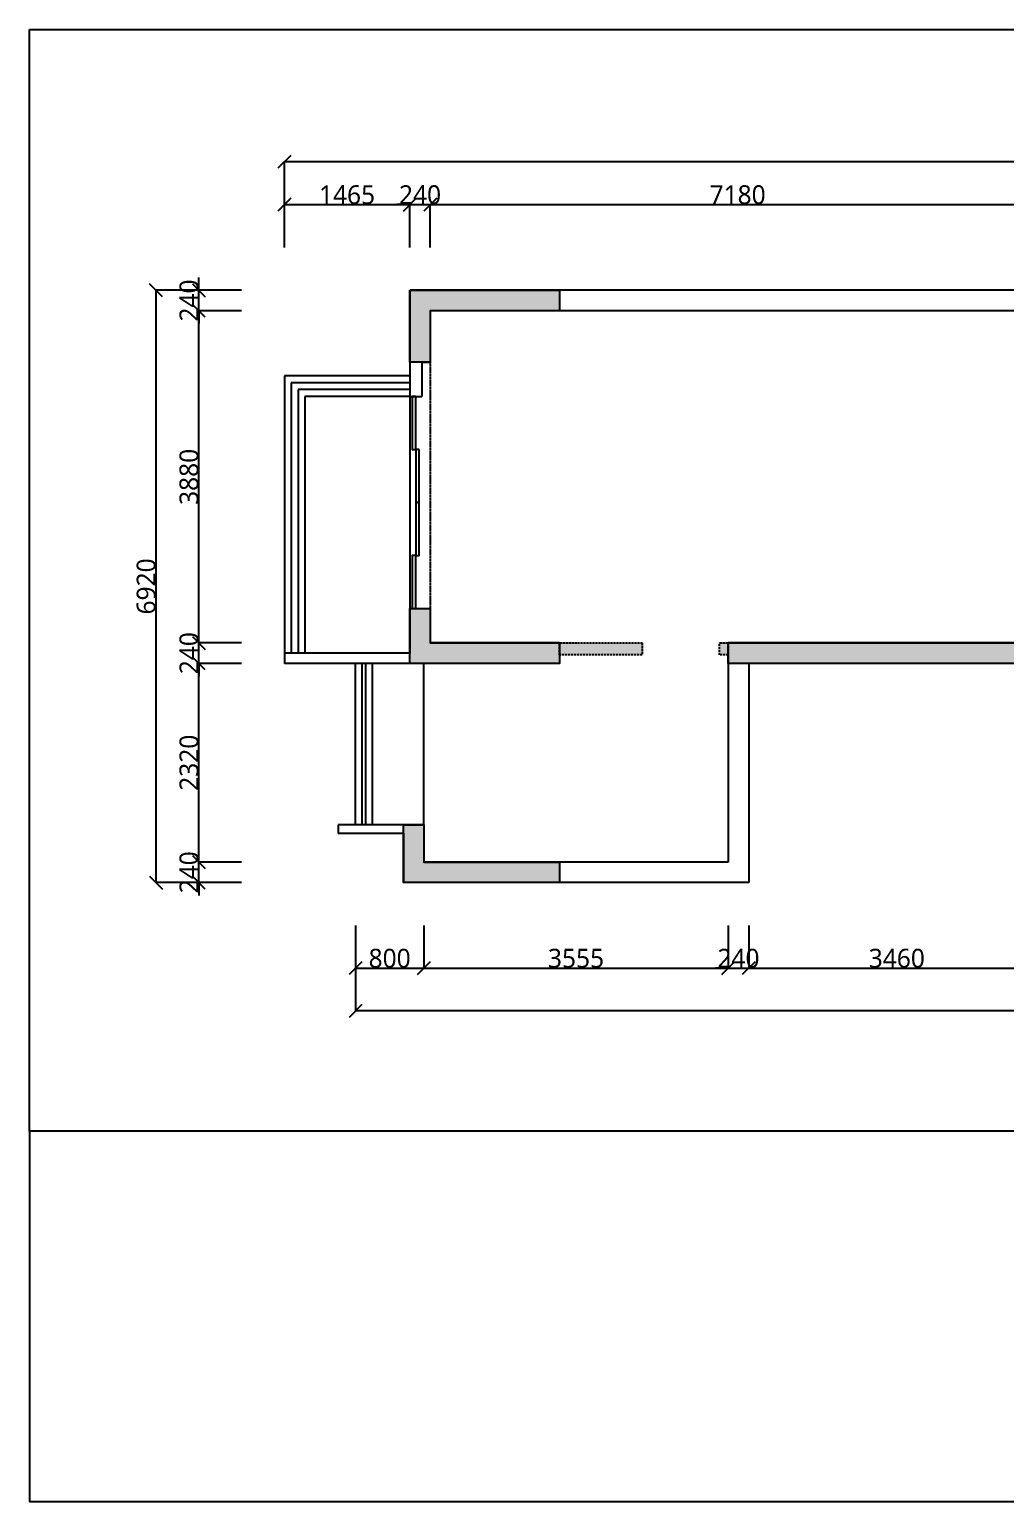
# Model space of a CAD drawing. Header units: millimetres. Extents: x -18923 to 87021, y -73077 to -1985.
# Drawn here: x -18923 to -7520, y -19183 to -1985 of the extents above; entities that cross this region are included whole.
import ezdxf

# ---------------------------------------------------------------- set-up
doc = ezdxf.new("R2010")
doc.units = ezdxf.units.MM
doc.header["$LTSCALE"] = 10
doc.linetypes.add('DASH', pattern=[0.35, 0.25, -0.1])
doc.layers.get('Defpoints').update_dxf_attribs({"color": 250})
for name, color, linetype in [('0文字-标注', 7, 'Continuous'), ('1结构-填充-剪力墙', 251, 'Continuous'), ('1结构-墙体', 7, 'Continuous'), ('1结构-楼梯-栏杆', 43, 'Continuous'), ('1结构-楼梯-梯步', 49, 'Continuous'), ('1结构-窗及电梯', 133, 'Continuous'), ('1结构-门', 133, 'Continuous'), ('2平面-家具-细线', 8, 'Continuous')]:
    doc.layers.add(name, color=color, linetype=linetype)
doc.styles.add('dim_font', font='SIMPLEX.shx', dxfattribs={"width": 0.8})
doc.styles.add('图框－雅黑', font='')
doc.styles.get('图框－雅黑').set_extended_font_data('Microsoft YaHei')
doc.dimstyles.new('1-30', dxfattribs={"dimtxt": 150, "dimasz": 4, "dimexe": 1.5, "dimexo": 0, "dimgap": 0.6, "dimtad": 1, "dimdec": 0, "dimlfac": 30, "dimdsep": 46, "dimtxsty": 'dim_font', "dimblk": 'DOTSMALL', "dimcen": 4, "dimdle": 1.5, "dimclrd": 123, "dimclre": 123, "dimclrt": 256, "dimadec": 0, "dimazin": 0, "dimtfac": 1, "dimtdec": 0, "dimtix": 1, "dimtmove": 2, "dimatfit": 3, "dimldrblk": 'DOTSMALL', "dimfxl": 1.5, "dimarcsym": 0})

# ---------------------------------------------------------------- blocks, each defined once
blk = doc.blocks.new('_OBLIQUE')
at = {"color": 0, "linetype": 'ByBlock'}
blk.add_line((-0.5, -0.5), (0.5, 0.5), dxfattribs=at)
blk = doc.blocks.new('*D477')
at = {"layer": '0文字-标注', "color": 8, "lineweight": -2, "transparency": 16777216}
for p, q in [((-15115, -12452), (-15115, -12953)), ((-14315, -12452), (-14315, -12953)), ((-15117, -12952), (-14314, -12952))]:
    blk.add_line(p, q, dxfattribs=at)
at = {"layer": 'Defpoints', "color": 0, "transparency": 16777216}
for p in [(-15115, -12452), (-14315, -12452), (-14315, -12952)]:
    blk.add_point(p, dxfattribs=at)
at = {"layer": '0文字-标注', "color": 8, "lineweight": -2, "transparency": 16777216, "xscale": 150, "yscale": 150, "zscale": 150, "rotation": 180}
blk.add_blockref('_OBLIQUE', (-15115, -12952), dxfattribs=at)
at = {"layer": '0文字-标注', "color": 8, "lineweight": -2, "transparency": 16777216, "xscale": 150, "yscale": 150, "zscale": 150}
blk.add_blockref('_OBLIQUE', (-14315, -12952), dxfattribs=at)
at = {"layer": '0文字-标注', "color": 255, "transparency": 16777216, "insert": (-14715, -12837), "char_height": 220, "attachment_point": 5, "style": '图框－雅黑'}
blk.add_mtext('800', dxfattribs=at)
blk = doc.blocks.new('_DotSmall')
at = {"color": 0, "linetype": 'ByBlock', "const_width": 0.5}
blk.add_lwpolyline([(-0.0625, 0, 1), (0.0625, 0, 1)], format="xyb", close=True, dxfattribs=at)
blk = doc.blocks.new('*D478')
at = {"layer": '0文字-标注', "color": 8, "lineweight": -2, "transparency": 16777216}
for p, q in [((-14315, -12452), (-14315, -12953)), ((-10760, -12452), (-10760, -12953)), ((-14317, -12952), (-10759, -12952))]:
    blk.add_line(p, q, dxfattribs=at)
at = {"layer": 'Defpoints', "color": 0, "transparency": 16777216}
for p in [(-14315, -12452), (-10760, -12452), (-10760, -12952)]:
    blk.add_point(p, dxfattribs=at)
at = {"layer": '0文字-标注', "color": 8, "lineweight": -2, "transparency": 16777216, "xscale": 150, "yscale": 150, "zscale": 150, "rotation": 180}
blk.add_blockref('_OBLIQUE', (-14315, -12952), dxfattribs=at)
at = {"layer": '0文字-标注', "color": 8, "lineweight": -2, "transparency": 16777216, "xscale": 150, "yscale": 150, "zscale": 150}
blk.add_blockref('_OBLIQUE', (-10760, -12952), dxfattribs=at)
at = {"layer": '0文字-标注', "color": 255, "transparency": 16777216, "insert": (-12538, -12837), "char_height": 220, "attachment_point": 5, "style": '图框－雅黑'}
blk.add_mtext('3555', dxfattribs=at)
blk = doc.blocks.new('*D479')
at = {"layer": '0文字-标注', "color": 8, "lineweight": -2, "transparency": 16777216}
for p, q in [((-10760, -12452), (-10760, -12953)), ((-10520, -12452), (-10520, -12953)), ((-10760, -12952), (-10910, -12952)), ((-10760, -12952), (-10520, -12952)), ((-10520, -12952), (-10370, -12952))]:
    blk.add_line(p, q, dxfattribs=at)
at = {"layer": 'Defpoints', "color": 0, "transparency": 16777216}
for p in [(-10760, -12452), (-10520, -12452), (-10520, -12952)]:
    blk.add_point(p, dxfattribs=at)
at = {"layer": '0文字-标注', "color": 8, "lineweight": -2, "transparency": 16777216, "xscale": 150, "yscale": 150, "zscale": 150}
blk.add_blockref('_OBLIQUE', (-10760, -12952), dxfattribs=at)
at = {"layer": '0文字-标注', "color": 8, "lineweight": -2, "transparency": 16777216, "xscale": 150, "yscale": 150, "zscale": 150, "rotation": 180}
blk.add_blockref('_OBLIQUE', (-10520, -12952), dxfattribs=at)
at = {"layer": '0文字-标注', "color": 255, "transparency": 16777216, "insert": (-10640, -12837), "char_height": 220, "attachment_point": 5, "style": '图框－雅黑'}
blk.add_mtext('240', dxfattribs=at)
blk = doc.blocks.new('*D480')
at = {"layer": '0文字-标注', "color": 8, "lineweight": -2, "transparency": 16777216}
for p, q in [((-10520, -12452), (-10520, -12953)), ((-7060, -12452), (-7060, -12953)), ((-10522, -12952), (-7059, -12952))]:
    blk.add_line(p, q, dxfattribs=at)
at = {"layer": 'Defpoints', "color": 0, "transparency": 16777216}
for p in [(-10520, -12452), (-7060, -12452), (-7060, -12952)]:
    blk.add_point(p, dxfattribs=at)
at = {"layer": '0文字-标注', "color": 8, "lineweight": -2, "transparency": 16777216, "xscale": 150, "yscale": 150, "zscale": 150, "rotation": 180}
blk.add_blockref('_OBLIQUE', (-10520, -12952), dxfattribs=at)
at = {"layer": '0文字-标注', "color": 8, "lineweight": -2, "transparency": 16777216, "xscale": 150, "yscale": 150, "zscale": 150}
blk.add_blockref('_OBLIQUE', (-7060, -12952), dxfattribs=at)
at = {"layer": '0文字-标注', "color": 255, "transparency": 16777216, "insert": (-8790, -12837), "char_height": 220, "attachment_point": 5, "style": '图框－雅黑'}
blk.add_mtext('3460', dxfattribs=at)
blk = doc.blocks.new('*D472')
at = {"layer": '0文字-标注', "color": 8, "lineweight": -2, "transparency": 16777216}
for p, q in [((-15115, -12452), (-15115, -13453)), ((2185, -12452), (2185, -13453)), ((2186, -13452), (-15117, -13452))]:
    blk.add_line(p, q, dxfattribs=at)
at = {"layer": 'Defpoints', "color": 0, "transparency": 16777216}
for p in [(-15115, -12452), (2185, -12452), (-15115, -13452)]:
    blk.add_point(p, dxfattribs=at)
at = {"layer": '0文字-标注', "color": 8, "lineweight": -2, "transparency": 16777216, "xscale": 150, "yscale": 150, "zscale": 150, "rotation": 180}
blk.add_blockref('_OBLIQUE', (-15115, -13452), dxfattribs=at)
at = {"layer": '0文字-标注', "color": 8, "lineweight": -2, "transparency": 16777216, "xscale": 150, "yscale": 150, "zscale": 150}
blk.add_blockref('_OBLIQUE', (2185, -13452), dxfattribs=at)
at = {"layer": '0文字-标注', "color": 255, "transparency": 16777216, "insert": (-6465, -13337), "char_height": 220, "attachment_point": 5, "style": '图框－雅黑'}
blk.add_mtext('17300', dxfattribs=at)
blk = doc.blocks.new('*D488')
at = {"layer": '0文字-标注', "color": 8, "lineweight": -2, "transparency": 16777216}
for p, q in [((-16945, -11712), (-16945, -11562)), ((-16445, -11712), (-16946, -11712)), ((-16945, -11952), (-16945, -11712)), ((-16445, -11952), (-16946, -11952)), ((-16945, -11952), (-16945, -12102))]:
    blk.add_line(p, q, dxfattribs=at)
at = {"layer": 'Defpoints', "color": 0, "transparency": 16777216}
for p in [(-16945, -11712), (-16445, -11712), (-16445, -11952)]:
    blk.add_point(p, dxfattribs=at)
at = {"layer": '0文字-标注', "color": 8, "lineweight": -2, "transparency": 16777216, "xscale": 150, "yscale": 150, "zscale": 150}
for p, rotation in [((-16945, -11712), 270), ((-16945, -11952), 90)]:
    blk.add_blockref('_OBLIQUE', p, dxfattribs=dict(at, rotation=rotation))
at = {"layer": '0文字-标注', "color": 255, "transparency": 16777216, "insert": (-17059, -11832), "char_height": 220, "attachment_point": 5, "rotation": 90, "style": '图框－雅黑'}
blk.add_mtext('240', dxfattribs=at)
blk = doc.blocks.new('*D489')
at = {"layer": '0文字-标注', "color": 8, "lineweight": -2, "transparency": 16777216}
for p, q in [((-16445, -9392), (-16946, -9392)), ((-16945, -11713), (-16945, -9390)), ((-16445, -11712), (-16946, -11712))]:
    blk.add_line(p, q, dxfattribs=at)
at = {"layer": 'Defpoints', "color": 0, "transparency": 16777216}
for p in [(-16945, -9392), (-16445, -9392), (-16445, -11712)]:
    blk.add_point(p, dxfattribs=at)
at = {"layer": '0文字-标注', "color": 8, "lineweight": -2, "transparency": 16777216, "xscale": 150, "yscale": 150, "zscale": 150}
for p, rotation in [((-16945, -9392), 90), ((-16945, -11712), 270)]:
    blk.add_blockref('_OBLIQUE', p, dxfattribs=dict(at, rotation=rotation))
at = {"layer": '0文字-标注', "color": 255, "transparency": 16777216, "insert": (-17059, -10552), "char_height": 220, "attachment_point": 5, "rotation": 90, "style": '图框－雅黑'}
blk.add_mtext('2320', dxfattribs=at)
blk = doc.blocks.new('*D490')
at = {"layer": '0文字-标注', "color": 8, "lineweight": -2, "transparency": 16777216}
for p, q in [((-16945, -9152), (-16945, -9002)), ((-16445, -9152), (-16946, -9152)), ((-16945, -9392), (-16945, -9152)), ((-16445, -9392), (-16946, -9392)), ((-16945, -9392), (-16945, -9542))]:
    blk.add_line(p, q, dxfattribs=at)
at = {"layer": 'Defpoints', "color": 0, "transparency": 16777216}
for p in [(-16945, -9152), (-16445, -9152), (-16445, -9392)]:
    blk.add_point(p, dxfattribs=at)
at = {"layer": '0文字-标注', "color": 8, "lineweight": -2, "transparency": 16777216, "xscale": 150, "yscale": 150, "zscale": 150}
for p, rotation in [((-16945, -9152), 270), ((-16945, -9392), 90)]:
    blk.add_blockref('_OBLIQUE', p, dxfattribs=dict(at, rotation=rotation))
at = {"layer": '0文字-标注', "color": 255, "transparency": 16777216, "insert": (-17059, -9272), "char_height": 220, "attachment_point": 5, "rotation": 90, "style": '图框－雅黑'}
blk.add_mtext('240', dxfattribs=at)
blk = doc.blocks.new('*D491')
at = {"layer": '0文字-标注', "color": 8, "lineweight": -2, "transparency": 16777216}
for p, q in [((-16445, -5272), (-16946, -5272)), ((-16945, -9153), (-16945, -5270)), ((-16445, -9152), (-16946, -9152))]:
    blk.add_line(p, q, dxfattribs=at)
at = {"layer": 'Defpoints', "color": 0, "transparency": 16777216}
for p in [(-16945, -5272), (-16445, -5272), (-16445, -9152)]:
    blk.add_point(p, dxfattribs=at)
at = {"layer": '0文字-标注', "color": 8, "lineweight": -2, "transparency": 16777216, "xscale": 150, "yscale": 150, "zscale": 150}
for p, rotation in [((-16945, -5272), 90), ((-16945, -9152), 270)]:
    blk.add_blockref('_OBLIQUE', p, dxfattribs=dict(at, rotation=rotation))
at = {"layer": '0文字-标注', "color": 255, "transparency": 16777216, "insert": (-17059, -7212), "char_height": 220, "attachment_point": 5, "rotation": 90, "style": '图框－雅黑'}
blk.add_mtext('3880', dxfattribs=at)
blk = doc.blocks.new('*D492')
at = {"layer": '0文字-标注', "color": 8, "lineweight": -2, "transparency": 16777216}
for p, q in [((-16945, -5032), (-16945, -4882)), ((-16445, -5032), (-16946, -5032)), ((-16945, -5272), (-16945, -5032)), ((-16445, -5272), (-16946, -5272)), ((-16945, -5272), (-16945, -5422))]:
    blk.add_line(p, q, dxfattribs=at)
at = {"layer": 'Defpoints', "color": 0, "transparency": 16777216}
for p in [(-16945, -5032), (-16445, -5032), (-16445, -5272)]:
    blk.add_point(p, dxfattribs=at)
at = {"layer": '0文字-标注', "color": 8, "lineweight": -2, "transparency": 16777216, "xscale": 150, "yscale": 150, "zscale": 150}
for p, rotation in [((-16945, -5032), 270), ((-16945, -5272), 90)]:
    blk.add_blockref('_OBLIQUE', p, dxfattribs=dict(at, rotation=rotation))
at = {"layer": '0文字-标注', "color": 255, "transparency": 16777216, "insert": (-17059, -5152), "char_height": 220, "attachment_point": 5, "rotation": 90, "style": '图框－雅黑'}
blk.add_mtext('240', dxfattribs=at)
blk = doc.blocks.new('*D473')
at = {"layer": '0文字-标注', "color": 8, "lineweight": -2, "transparency": 16777216}
for p, q in [((-16445, -5032), (-17446, -5032)), ((-17445, -5030), (-17445, -11953)), ((-16445, -11952), (-17446, -11952))]:
    blk.add_line(p, q, dxfattribs=at)
at = {"layer": 'Defpoints', "color": 0, "transparency": 16777216}
for p in [(-16445, -5032), (-17445, -11952), (-16445, -11952)]:
    blk.add_point(p, dxfattribs=at)
at = {"layer": '0文字-标注', "color": 8, "lineweight": -2, "transparency": 16777216, "xscale": 150, "yscale": 150, "zscale": 150}
for p, rotation in [((-17445, -5032), 90), ((-17445, -11952), 270)]:
    blk.add_blockref('_OBLIQUE', p, dxfattribs=dict(at, rotation=rotation))
at = {"layer": '0文字-标注', "color": 255, "transparency": 16777216, "insert": (-17559, -8492), "char_height": 220, "attachment_point": 5, "rotation": 90, "style": '图框－雅黑'}
blk.add_mtext('6920', dxfattribs=at)
blk = doc.blocks.new('*D474')
at = {"layer": '0文字-标注', "color": 8, "lineweight": -2, "transparency": 16777216}
for p, q in [((-15947, -4032), (-14479, -4032)), ((-15945, -4532), (-15945, -4031)), ((-14480, -4532), (-14480, -4031))]:
    blk.add_line(p, q, dxfattribs=at)
at = {"layer": 'Defpoints', "color": 0, "transparency": 16777216}
for p in [(-14480, -4032), (-15945, -4532), (-14480, -4532)]:
    blk.add_point(p, dxfattribs=at)
at = {"layer": '0文字-标注', "color": 8, "lineweight": -2, "transparency": 16777216, "xscale": 150, "yscale": 150, "zscale": 150, "rotation": 180}
blk.add_blockref('_OBLIQUE', (-15945, -4032), dxfattribs=at)
at = {"layer": '0文字-标注', "color": 8, "lineweight": -2, "transparency": 16777216, "xscale": 150, "yscale": 150, "zscale": 150}
blk.add_blockref('_OBLIQUE', (-14480, -4032), dxfattribs=at)
at = {"layer": '0文字-标注', "color": 255, "transparency": 16777216, "insert": (-15213, -3917), "char_height": 220, "attachment_point": 5, "style": '图框－雅黑'}
blk.add_mtext('1465', dxfattribs=at)
blk = doc.blocks.new('*D475')
at = {"layer": '0文字-标注', "color": 8, "lineweight": -2, "transparency": 16777216}
for p, q in [((-14480, -4032), (-14630, -4032)), ((-14480, -4532), (-14480, -4031)), ((-14480, -4032), (-14240, -4032)), ((-14240, -4532), (-14240, -4031)), ((-14240, -4032), (-14090, -4032))]:
    blk.add_line(p, q, dxfattribs=at)
at = {"layer": 'Defpoints', "color": 0, "transparency": 16777216}
for p in [(-14240, -4032), (-14480, -4532), (-14240, -4532)]:
    blk.add_point(p, dxfattribs=at)
at = {"layer": '0文字-标注', "color": 8, "lineweight": -2, "transparency": 16777216, "xscale": 150, "yscale": 150, "zscale": 150}
blk.add_blockref('_OBLIQUE', (-14480, -4032), dxfattribs=at)
at = {"layer": '0文字-标注', "color": 8, "lineweight": -2, "transparency": 16777216, "xscale": 150, "yscale": 150, "zscale": 150, "rotation": 180}
blk.add_blockref('_OBLIQUE', (-14240, -4032), dxfattribs=at)
at = {"layer": '0文字-标注', "color": 255, "transparency": 16777216, "insert": (-14360, -3917), "char_height": 220, "attachment_point": 5, "style": '图框－雅黑'}
blk.add_mtext('240', dxfattribs=at)
blk = doc.blocks.new('*D476')
at = {"layer": '0文字-标注', "color": 8, "lineweight": -2, "transparency": 16777216}
for p, q in [((-14242, -4032), (-7059, -4032)), ((-14240, -4532), (-14240, -4031)), ((-7060, -4532), (-7060, -4031))]:
    blk.add_line(p, q, dxfattribs=at)
at = {"layer": 'Defpoints', "color": 0, "transparency": 16777216}
for p in [(-7060, -4032), (-14240, -4532), (-7060, -4532)]:
    blk.add_point(p, dxfattribs=at)
at = {"layer": '0文字-标注', "color": 8, "lineweight": -2, "transparency": 16777216, "xscale": 150, "yscale": 150, "zscale": 150, "rotation": 180}
blk.add_blockref('_OBLIQUE', (-14240, -4032), dxfattribs=at)
at = {"layer": '0文字-标注', "color": 8, "lineweight": -2, "transparency": 16777216, "xscale": 150, "yscale": 150, "zscale": 150}
blk.add_blockref('_OBLIQUE', (-7060, -4032), dxfattribs=at)
at = {"layer": '0文字-标注', "color": 255, "transparency": 16777216, "insert": (-10650, -3917), "char_height": 220, "attachment_point": 5, "style": '图框－雅黑'}
blk.add_mtext('7180', dxfattribs=at)
blk = doc.blocks.new('*D468')
at = {"layer": '0文字-标注', "color": 8, "lineweight": -2, "transparency": 16777216}
for p, q in [((4496, -3532), (-15947, -3532)), ((-15945, -4532), (-15945, -3531)), ((4495, -4532), (4495, -3531))]:
    blk.add_line(p, q, dxfattribs=at)
at = {"layer": 'Defpoints', "color": 0, "transparency": 16777216}
for p in [(-15945, -3532), (-15945, -4532), (4495, -4532)]:
    blk.add_point(p, dxfattribs=at)
at = {"layer": '0文字-标注', "color": 8, "lineweight": -2, "transparency": 16777216, "xscale": 150, "yscale": 150, "zscale": 150, "rotation": 180}
blk.add_blockref('_OBLIQUE', (-15945, -3532), dxfattribs=at)
at = {"layer": '0文字-标注', "color": 8, "lineweight": -2, "transparency": 16777216, "xscale": 150, "yscale": 150, "zscale": 150}
blk.add_blockref('_OBLIQUE', (4495, -3532), dxfattribs=at)
at = {"layer": '0文字-标注', "color": 255, "transparency": 16777216, "insert": (-5725, -3417), "char_height": 220, "attachment_point": 5, "style": '图框－雅黑'}
blk.add_mtext('20440', dxfattribs=at)

msp = doc.modelspace()

# ---------------------------------------------------------------- hatches: boundary and pattern name
h = msp.add_hatch()
h.set_pattern_fill('JIS_STN_2.5', color=8, scale=50)
h.paths.add_polyline_path([(-1925.2, -10251.8), (-1805.2, -10251.8), (-1805.2, -11711.8), (-1925.2, -11711.8)])
h.paths.add_polyline_path([(-405.2, -6401.8), (-405.2, -7936.8), (-895.2, -7936.8), (-895.2, -8071.8), (-260.2, -8071.8), (-260.2, -6401.8)])
h.paths.add_polyline_path([(-2335.2, -7936.8), (-2335.2, -8071.8), (-1945.2, -8071.8), (-1945.2, -8221.8), (-1825.2, -8221.8), (-1825.2, -8071.8), (-1595.2, -8071.8), (-1595.2, -7936.8)])
h.paths.add_polyline_path([(-4010.2, -7936.8), (-3910.2, -7936.8), (-3910.2, -8071.8), (-4010.2, -8071.8)])
h.paths.add_polyline_path([(-7060.2, -5671.8), (-6825.2, -5671.8), (-6825.2, -7171.8), (-7060.2, -7171.8)])
edge = h.paths.add_edge_path()
edge.add_line((-1825.2, -9211.8), (-1825.2, -9121.8))
edge.add_line((-1825.2, -9121.8), (-1945.2, -9121.8))
edge.add_line((-1945.2, -9121.8), (-1945.2, -9351.8))
edge.add_line((-1945.2, -9351.8), (1984.8, -9351.8))
edge.add_line((1984.8, -9351.8), (1984.8, -9211.8))
edge.add_line((1984.8, -9211.8), (-1825.2, -9211.8))
h.paths.add_polyline_path([(-2945.2, -10251.8), (-2825.2, -10251.8), (-2825.2, -10371.8), (-2945.2, -10371.8)])
h.paths.add_polyline_path([(-12730.2, -9151.8), (-11765.2, -9151.8), (-11765.2, -9291.8), (-12730.2, -9291.8)])
h.paths.add_polyline_path([(-10860.2, -9151.8), (-10760.2, -9151.8), (-10760.2, -9291.8), (-10860.2, -9291.8)])
at = {"layer": '1结构-填充-剪力墙'}
h = msp.add_hatch(color=256, dxfattribs=at)
h.dxf.hatch_style = 1
h.paths.add_polyline_path([(-3810.2, -6241.8), (-4715.2, -6241.8), (-4715.2, -6086.8), (-4830.2, -6086.8), (-4830.2, -6401.8), (-3810.2, -6401.8)])
h.paths.add_polyline_path([(-2235.2, -6241.8), (-3210.2, -6241.8), (-3210.2, -6401.8), (-2235.2, -6401.8)])
h.paths.add_polyline_path([(1254.8, -11296.8), (1494.8, -11296.8), (1494.8, -11951.8), (-125.2, -11951.8), (-125.2, -11711.8), (1254.8, -11711.8)])
h.paths.add_polyline_path([(1984.8, -9121.8), (3494.8, -9121.8), (3494.8, -8566.8), (3734.8, -8566.8), (3734.8, -9351.8), (1984.8, -9351.8)])
h.paths.add_polyline_path([(3494.8, -6001.8), (-125.2, -6001.8), (-125.2, -5761.8), (3734.8, -5761.8), (3734.8, -6516.8), (3494.8, -6516.8)])
h.paths.add_polyline_path([(-1635.2, -6241.8), (-405.2, -6241.8), (-405.2, -5761.8), (-125.2, -5761.8), (-125.2, -6401.8), (-1635.2, -6401.8)])
h.paths.add_polyline_path([(-3210.2, -7816.8), (-2560.2, -7816.8), (-2560.2, -6401.8), (-2335.2, -6401.8), (-2335.2, -8071.8), (-3210.2, -8071.8)])
h.paths.add_polyline_path([(-10760.2, -9151.8), (-6825.2, -9151.8), (-6825.2, -9821.8), (-7060.2, -9821.8), (-7060.2, -9391.8), (-10520.2, -9391.8), (-10760.2, -9391.8)])
h.paths.add_polyline_path([(-14555.2, -11276.8), (-14315.2, -11276.8), (-14315.2, -11711.8), (-12730.2, -11711.8), (-12730.2, -11951.8), (-14555.2, -11951.8)])
h.paths.add_polyline_path([(-14480.2, -8751.8), (-14240.2, -8751.8), (-14240.2, -9151.8), (-12730.2, -9151.8), (-12730.2, -9391.8), (-14480.2, -9391.8)])
h.paths.add_polyline_path([(-14480.2, -5031.8), (-12730.2, -5031.8), (-12730.2, -5271.8), (-14240.2, -5271.8), (-14240.2, -5871.8), (-14480.2, -5871.8)])
h.paths.add_polyline_path([(-2945.2, -11151.8), (-3195.2, -11151.8), (-3195.2, -11951.8), (-2945.2, -11951.8)])
h.paths.add_polyline_path([(-2945.2, -9081.8), (-3195.2, -9081.8), (-3195.2, -9081.8), (-3195.2, -9311.8), (-5575.2, -9311.8), (-5575.2, -9681.8), (-5575.2, -9951.8), (-5335.2, -9951.8), (-5335.2, -9551.8), (-3195.2, -9551.8), (-3195.2, -10081.8), (-2945.2, -10081.8)])
h.paths.add_polyline_path([(-4715.2, -5031.8), (-7060.2, -5031.8), (-7060.2, -5486.8), (-6825.2, -5486.8), (-6825.2, -5286.8), (-4830.2, -5286.8), (-4715.2, -5286.8)])

# ---------------------------------------------------------------- linework, layer by layer
at = {"linetype": 'DASH', "ltscale": 10}
for points in [[(-12730.2, -9151.8), (-11765.2, -9151.8), (-11765.2, -9291.8), (-12730.2, -9291.8)], [(-10860.2, -9151.8), (-10760.2, -9151.8), (-10760.2, -9291.8), (-10860.2, -9291.8)]]:
    msp.add_lwpolyline(points, close=True, dxfattribs=at)
at = {"layer": '1结构-墙体'}
for p, q in [((-1825.2, -5031.8), (-14480.2, -5031.8)), ((-14480.2, -5031.8), (-14480.2, -6271.8)), ((-7060.2, -5271.8), (-14240.2, -5271.8)), ((-14240.2, -5271.8), (-14240.2, -5871.8)), ((-14340.2, -5871.8), (-14340.2, -6271.8)), ((-14340.2, -5871.8), (-14240.2, -5871.8)), ((-14480.2, -6271.8), (-14340.2, -6271.8)), ((-14480.2, -8751.8), (-14480.2, -9271.8)), ((-14240.2, -8751.8), (-14240.2, -9151.8)), ((-14480.2, -9271.8), (-15945.2, -9271.8)), ((-15945.2, -9271.8), (-15945.2, -9391.8)), ((-12730.2, -9151.8), (-14240.2, -9151.8)), ((-6825.2, -9151.8), (-10760.2, -9151.8)), ((-12730.2, -9391.8), (-15945.2, -9391.8)), ((-12730.2, -9291.8), (-12730.2, -9391.8)), ((-10760.2, -9291.8), (-10760.2, -11711.8)), ((-7060.2, -9391.8), (-10520.2, -9391.8)), ((-10520.2, -9391.8), (-10520.2, -11951.8)), ((-14315.2, -11276.8), (-15315.2, -11276.8)), ((-15315.2, -11276.8), (-15315.2, -11376.8)), ((-14315.2, -11276.8), (-14315.2, -11711.8)), ((-14555.2, -11376.8), (-15315.2, -11376.8)), ((-14555.2, -11376.8), (-14555.2, -11951.8)), ((-10760.2, -11711.8), (-14315.2, -11711.8)), ((-10520.2, -11951.8), (-14555.2, -11951.8))]:
    msp.add_line(p, q, dxfattribs=at)
for points in [[(-14480.2, -5031.8), (-12730.2, -5031.8), (-12730.2, -5271.8), (-14240.2, -5271.8), (-14240.2, -5871.8), (-14480.2, -5871.8)], [(-14480.2, -8751.8), (-14240.2, -8751.8), (-14240.2, -9151.8), (-12730.2, -9151.8), (-12730.2, -9391.8), (-14480.2, -9391.8)], [(-10760.2, -9151.8), (-6825.2, -9151.8), (-6825.2, -9821.8), (-7060.2, -9821.8), (-7060.2, -9391.8), (-10520.2, -9391.8), (-10760.2, -9391.8)], [(-14555.2, -11276.8), (-14315.2, -11276.8), (-14315.2, -11711.8), (-12730.2, -11711.8), (-12730.2, -11951.8), (-14555.2, -11951.8)]]:
    msp.add_lwpolyline(points, close=True, dxfattribs=at)
at = {"layer": '1结构-楼梯-栏杆'}
for p, q in [((-15865.2, -6111.8), (-15865.2, -9271.8)), ((-14480.2, -6111.8), (-15865.2, -6111.8)), ((-15785.2, -6191.8), (-15785.2, -9271.8)), ((-14480.2, -6191.8), (-15785.2, -6191.8))]:
    msp.add_line(p, q, dxfattribs=at)
at = {"layer": '1结构-楼梯-梯步'}
for p, q in [((-15945.2, -6031.8), (-15945.2, -9271.8)), ((-14480.2, -6031.8), (-15945.2, -6031.8)), ((-15705.2, -6271.8), (-15705.2, -9271.8)), ((-14480.2, -6271.8), (-15705.2, -6271.8)), ((-14480.2, -6271.8), (-14480.2, -8751.8))]:
    msp.add_line(p, q, dxfattribs=at)
at = {"layer": '1结构-窗及电梯'}
for p, q in [((-15115.2, -11276.8), (-15115.2, -9391.8)), ((-15035.2, -11276.8), (-15035.2, -9391.8)), ((-14995.2, -11276.8), (-14995.2, -9391.8)), ((-14915.2, -11276.8), (-14915.2, -9391.8)), ((-14315.2, -11276.8), (-14315.2, -9391.8))]:
    msp.add_line(p, q, dxfattribs=at)
at = {"layer": '1结构-门'}
for points in [[(-14410.2, -6271.8), (-14450.2, -6271.8), (-14450.2, -6891.8), (-14410.2, -6891.8)], [(-14370.2, -6891.8), (-14410.2, -6891.8), (-14410.2, -7511.8), (-14370.2, -7511.8)], [(-14370.2, -7511.8), (-14410.2, -7511.8), (-14410.2, -8131.8), (-14370.2, -8131.8)], [(-14410.2, -8131.8), (-14450.2, -8131.8), (-14450.2, -8751.8), (-14410.2, -8751.8)]]:
    msp.add_lwpolyline(points, close=True, dxfattribs=at)
at = {"layer": '2平面-家具-细线', "color": 8, "linetype": 'DASH', "ltscale": 0.5}
msp.add_line((-14240.2, -5871.8), (-14240.2, -8751.8), dxfattribs=at)
at = {"layer": 'Defpoints', "color": 1}
for points in [[(-18923.3, -1985), (7562.7, -1985), (7562.7, -14855.7), (-18923.3, -14855.7)], [(7562.7, -14855.7), (-18923.3, -14855.7), (-18923.3, -19183.2), (7562.7, -19183.2)]]:
    msp.add_lwpolyline(points, close=True, dxfattribs=at)

# ---------------------------------------------------------------- dimensions: what is measured, and where the dimension line sits
at = {"layer": '0文字-标注'}
for base, p1, p2, picture, middle in [((-15945.2, -3531.8), (4494.8, -4531.8), (-15945.2, -4531.8), '*D468', (-5725.2, -3417.5)), ((-14480.2, -4031.8), (-15945.2, -4531.8), (-14480.2, -4531.8), '*D474', (-15212.7, -3916.8)), ((-14240.2, -4031.8), (-14480.2, -4531.8), (-14240.2, -4531.8), '*D475', (-14360.2, -3917.5)), ((-7060.2, -4031.8), (-14240.2, -4531.8), (-7060.2, -4531.8), '*D476', (-10650.2, -3916.9)), ((-14315.2, -12951.8), (-15115.2, -12451.8), (-14315.2, -12451.8), '*D477', (-14715.2, -12837.5)), ((-15115.2, -13451.8), (2184.8, -12451.8), (-15115.2, -12451.8), '*D472', (-6465.2, -13336.9)), ((-10760.2, -12951.8), (-14315.2, -12451.8), (-10760.2, -12451.8), '*D478', (-12537.7, -12837.4)), ((-10520.2, -12951.8), (-10760.2, -12451.8), (-10520.2, -12451.8), '*D479', (-10640.2, -12837.5)), ((-7060.2, -12951.8), (-10520.2, -12451.8), (-7060.2, -12451.8), '*D480', (-8790.2, -12837.5))]:
    dim = msp.add_linear_dim(base=base, p1=p1, p2=p2, dimstyle='1-30', override={"dimtxt": 220, "dimasz": 150, "dimexe": 1, "dimlfac": 1, "dimrnd": 5, "dimtxsty": '图框－雅黑', "dimblk1": 'OBLIQUE', "dimblk2": 'OBLIQUE', "dimsah": 1, "dimclrd": 8, "dimclre": 8, "dimclrt": 255}, dxfattribs=at)
    dim.commit()
    dim.dimension.update_dxf_attribs({"geometry": picture, "text_midpoint": middle})
for base, p1, p2, picture, middle in [((-17445.2, -11951.8), (-16445.2, -5031.8), (-16445.2, -11951.8), '*D473', (-17559.4, -8491.8)), ((-16945.2, -5031.8), (-16445.2, -5271.8), (-16445.2, -5031.8), '*D492', (-17059.4, -5151.8)), ((-16945.2, -5271.8), (-16445.2, -9151.8), (-16445.2, -5271.8), '*D491', (-17059.4, -7211.8)), ((-16945.2, -9151.8), (-16445.2, -9391.8), (-16445.2, -9151.8), '*D490', (-17059.4, -9271.8)), ((-16945.2, -9391.8), (-16445.2, -11711.8), (-16445.2, -9391.8), '*D489', (-17059.4, -10551.8)), ((-16945.2, -11711.8), (-16445.2, -11951.8), (-16445.2, -11711.8), '*D488', (-17059.4, -11831.8))]:
    dim = msp.add_linear_dim(base=base, p1=p1, p2=p2, angle=90, dimstyle='1-30', override={"dimtxt": 220, "dimasz": 150, "dimexe": 1, "dimlfac": 1, "dimrnd": 5, "dimtxsty": '图框－雅黑', "dimblk1": 'OBLIQUE', "dimblk2": 'OBLIQUE', "dimsah": 1, "dimclrd": 8, "dimclre": 8, "dimclrt": 255}, dxfattribs=at)
    dim.commit()
    dim.dimension.update_dxf_attribs({"geometry": picture, "text_midpoint": middle})

doc.saveas('drawing.dxf')
